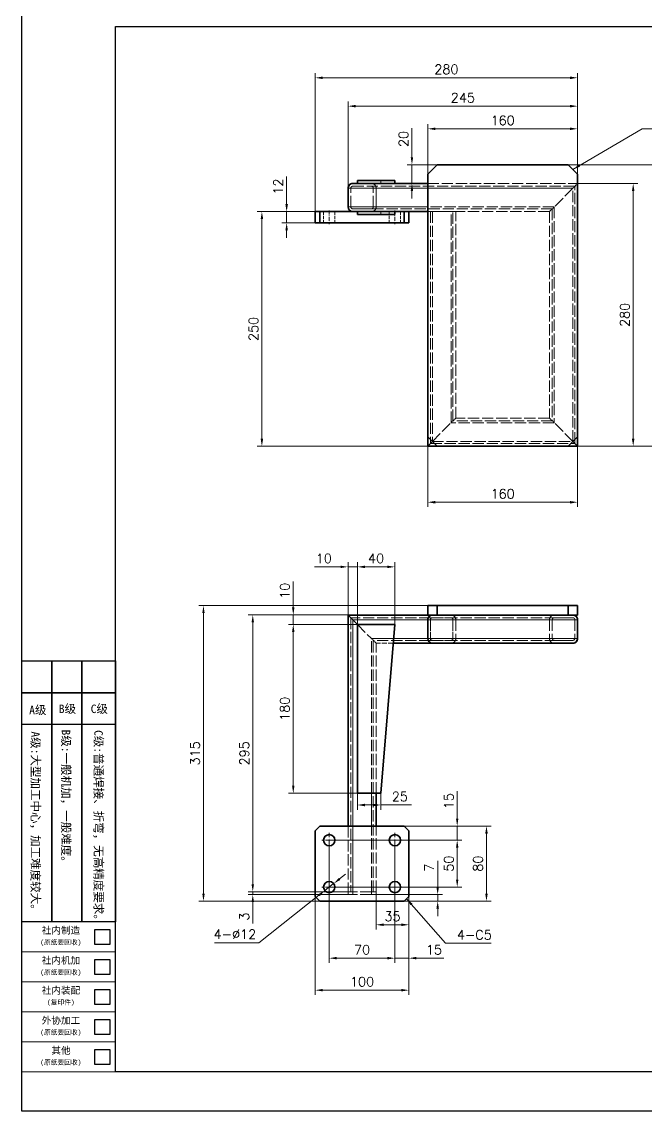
# Model space of a CAD drawing. Header units: millimetres. Extents: x -162325 to -83245, y 277409 to 326486.
# Drawn here: x -160056 to -159390, y 301284 to 302445 of the extents above; entities that cross this region are included whole.
import ezdxf
from ezdxf.enums import TextEntityAlignment as Align

# ---------------------------------------------------------------- set-up
doc = ezdxf.new("R2010")
doc.units = ezdxf.units.MM
doc.linetypes.add('DASHDOT', pattern=[18.5, 12, -3, 0.5, -3])
doc.linetypes.add('DASHED', pattern=[15, 12, -3])
for name, color, linetype, lineweight in [('A3', 3, 'Continuous', 20), ('图框', 7, 'Continuous', 20), ('尺寸线', 3, 'Continuous', 13), ('文字', 1, 'Continuous', 13), ('细实线', 4, 'Continuous', 25)]:
    doc.layers.add(name, color=color, linetype=linetype, lineweight=lineweight)
doc.styles.add('CH-1', font='')
doc.styles.add('MX_NOTE_STANDARD', font='txt.shx', dxfattribs={"bigfont": 'extfont.shx'})
doc.styles.get("Standard").update_dxf_attribs({"font": 'txt', "bigfont": 'gbcbig.shx'})
doc.styles.get('CH-1').set_extended_font_data('SimSun')
doc.dimstyles.new('副本04', dxfattribs={"dimscale": 4, "dimtxt": 2.5, "dimasz": 2, "dimexe": 1.25, "dimexo": 0, "dimgap": 1, "dimtad": 1, "dimdsep": 46, "dimtxsty": 'Standard', "dimcen": 0.25, "dimclrd": 3, "dimclre": 3, "dimclrt": 1, "dimadec": 1, "dimazin": 2, "dimtfac": 1, "dimtmove": 0, "dimatfit": 3, "dimfxl": 0, "dimtolj": 1, "dimlwd": -1, "dimlwe": -1, "dimarcsym": 0})
doc.dimstyles.new('副本04$3', dxfattribs={"dimscale": 4, "dimtxt": 2.5, "dimasz": 2, "dimexe": 1.25, "dimexo": 0, "dimgap": 1, "dimtad": 1, "dimtih": 1, "dimtoh": 1, "dimdsep": 46, "dimtxsty": 'Standard', "dimcen": 0.25, "dimclrd": 3, "dimclre": 3, "dimclrt": 1, "dimadec": 1, "dimazin": 2, "dimtfac": 1, "dimtmove": 0, "dimatfit": 3, "dimfxl": 0, "dimtolj": 1, "dimlwd": -1, "dimlwe": -1, "dimarcsym": 0})

# ---------------------------------------------------------------- blocks, each defined once
blk = doc.blocks.new('A$C2CD672AE')
for p, q in [((-218.5, -289), (-218.5, 8)), ((-193.5, 0), (193.5, 0)), ((-193.5, -278.55), (-193.5, 0)), ((193.5, -278.55), (-193.5, -278.55)), ((201.5, -289), (-218.5, -289))]:
    blk.add_line(p, q)
blk = doc.blocks.new('fenlei')
at = {"layer": '图框'}
for points in [[(-25, 32), (0, 32), (0, 40), (-25, 40)], [(-25, 24), (0, 24), (0, 32), (-25, 32)], [(-25, 16), (0, 16), (0, 24), (-25, 24)], [(-25, 8), (0, 8), (0, 16), (-25, 16)], [(-25, 0), (0, 0), (0, 8), (-25, 8)]]:
    blk.add_lwpolyline(points, close=True, dxfattribs=at)
at = {"layer": '细实线'}
for points in [[(-5.5, 38), (-1.5, 38), (-1.5, 34), (-5.5, 34)], [(-5.5, 30), (-1.5, 30), (-1.5, 26), (-5.5, 26)], [(-5.5, 22), (-1.5, 22), (-1.5, 18), (-5.5, 18)], [(-5.5, 14), (-1.5, 14), (-1.5, 10), (-5.5, 10)], [(-5.5, 6), (-1.5, 6), (-1.5, 2), (-5.5, 2)]]:
    blk.add_lwpolyline(points, close=True, dxfattribs=at)
at = {"style": 'CH-1'}
for s, height, p in [('社内制造', 1.836, (-14.54, 37.8)), ('(原纸要回收)', 1.285, (-14.58, 34.52)), ('社内机加', 1.836, (-14.54, 29.8)), ('(原纸要回收)', 1.285, (-14.58, 26.52)), ('社内装配', 1.836, (-14.54, 21.8)), ('(复印件)', 1.285, (-14.58, 18.52)), ('外协加工', 1.836, (-14.54, 13.8)), ('(原纸要回收)', 1.285, (-14.58, 10.52)), ('其他', 1.836, (-14.54, 5.8)), ('(原纸要回收)', 1.285, (-14.58, 2.52))]:
    blk.add_text(s, height=height, dxfattribs=at).set_placement(p, align=Align.MIDDLE)
blk = doc.blocks.new('机加分类')
at = {"layer": '细实线'}
for p, q in [((-94, -8.5), (-94, 0)), ((-94, 0), (-86, 0)), ((-86, -8.5), (-86, 0)), ((-86, 0), (-78, 0)), ((-86, 0), (-86, -8.5)), ((-78, -8.5), (-78, 0)), ((-78, 0), (-69, 0)), ((-78, 0), (-78, -8.5)), ((-69, 0), (-69, -8.5)), ((-86, -8.5), (-94, -8.5)), ((-94, -17), (-94, -8.5)), ((-94, -8.5), (-86, -8.5)), ((-78, -8.5), (-86, -8.5)), ((-86, -17), (-86, -8.5)), ((-86, -8.5), (-78, -8.5)), ((-86, -8.5), (-86, -17)), ((-69, -8.5), (-78, -8.5)), ((-78, -17), (-78, -8.5)), ((-78, -8.5), (-69, -8.5)), ((-78, -8.5), (-78, -17)), ((-69, -8.5), (-69, -17)), ((-86, -17), (-94, -17)), ((-94, -69.55), (-94, -17)), ((-78, -17), (-86, -17)), ((-86, -69.55), (-86, -17)), ((-86, -17), (-86, -69.55)), ((-69, -17), (-78, -17)), ((-78, -69.55), (-78, -17)), ((-78, -17), (-78, -69.55)), ((-69, -17), (-69, -69.55)), ((-86, -69.55), (-94, -69.55)), ((-78, -69.55), (-86, -69.55)), ((-69, -69.55), (-78, -69.55))]:
    blk.add_line(p, q, dxfattribs=at)
at = {"layer": '文字', "color": 1, "linetype": 'Continuous', "style": 'CH-1'}
for s, p in [('B级', (-81.81, -12.71, -250.08)), ('C级', (-73.31, -12.71, -250.08))]:
    blk.add_text(s, height=2.25, dxfattribs=at).set_placement(p, align=Align.MIDDLE)
blk.add_text('A级', height=2.25, dxfattribs=at).set_placement((-89.72, -14.22, -250.08), align=Align.CENTER)
for s, p in [('A级:大型加工中心，加工难度较大。', (-90.3, -43.36)), ('B级:一般机加，一般难度。', (-82.16, -36.72)), ('C级:普通焊接、折弯，无高精度要求。', (-73.47, -44.53))]:
    blk.add_text(s, height=2.25, rotation=270, dxfattribs=at).set_placement(p, align=Align.MIDDLE)
blk = doc.blocks.new('1：1横')
for name, p in [('A$C2CD672AE', (-8412.44, 515.87)), ('机加分类', (-8536.94, 346.87)), ('fenlei', (-8605.94, 237.32))]:
    blk.add_blockref(name, p)
blk = doc.blocks.new('*D282')
at = {"layer": 'Defpoints', "color": 0, "transparency": 16777216}
for p in [(-159463.2, 302385.3), (-159463.2, 302282.6), (-159743.2, 302242.6)]:
    blk.add_point(p, dxfattribs=at)
at = {"layer": '尺寸线', "color": 3, "transparency": 16777216}
for p, q in [((-159743.2, 302242.6), (-159743.2, 302390.3)), ((-159735.2, 302385.3), (-159471.2, 302385.3)), ((-159463.2, 302282.6), (-159463.2, 302390.3))]:
    blk.add_line(p, q, dxfattribs=at)
for points in [[(-159735.2, 302386.6), (-159735.2, 302383.9), (-159743.2, 302385.3)], [(-159471.2, 302386.6), (-159471.2, 302383.9), (-159463.2, 302385.3)]]:
    blk.add_solid(points, dxfattribs=at)
at = {"layer": '尺寸线', "color": 1, "transparency": 16777216, "insert": (-159603.2, 302394.3), "char_height": 10, "attachment_point": 5}
blk.add_mtext('\\A1;280', dxfattribs=at)
blk = doc.blocks.new('*D283')
at = {"layer": 'Defpoints', "color": 0, "transparency": 16777216}
for p in [(-159473.2, 302292.6), (-159463.2, 301992.6), (-159359, 301992.6)]:
    blk.add_point(p, dxfattribs=at)
at = {"layer": '尺寸线', "color": 3, "transparency": 16777216}
for p, q in [((-159473.2, 302292.6), (-159354, 302292.6)), ((-159359, 302284.6), (-159359, 302000.6)), ((-159463.2, 301992.6), (-159354, 301992.6))]:
    blk.add_line(p, q, dxfattribs=at)
for points in [[(-159360.3, 302284.6), (-159357.7, 302284.6), (-159359, 302292.6)], [(-159360.3, 302000.6), (-159357.7, 302000.6), (-159359, 301992.6)]]:
    blk.add_solid(points, dxfattribs=at)
at = {"layer": '尺寸线', "color": 1, "transparency": 16777216, "insert": (-159368, 302142.6), "char_height": 10, "attachment_point": 5, "rotation": 90}
blk.add_mtext('\\A1;300', dxfattribs=at)
blk = doc.blocks.new('*D284')
at = {"layer": 'Defpoints', "color": 0, "transparency": 16777216}
for p in [(-159623.2, 301822.7), (-159862.4, 301507.7), (-159738.2, 301507.7)]:
    blk.add_point(p, dxfattribs=at)
at = {"layer": '尺寸线', "color": 3, "transparency": 16777216}
for p, q in [((-159623.2, 301822.7), (-159867.4, 301822.7)), ((-159862.4, 301814.7), (-159862.4, 301515.7)), ((-159738.2, 301507.7), (-159867.4, 301507.7))]:
    blk.add_line(p, q, dxfattribs=at)
for points in [[(-159863.7, 301814.7), (-159861.1, 301814.7), (-159862.4, 301822.7)], [(-159863.7, 301515.7), (-159861.1, 301515.7), (-159862.4, 301507.7)]]:
    blk.add_solid(points, dxfattribs=at)
at = {"layer": '尺寸线', "color": 1, "transparency": 16777216, "insert": (-159871.4, 301665.2), "char_height": 10, "attachment_point": 5, "rotation": 90}
blk.add_mtext('\\A1;315', dxfattribs=at)
blk = doc.blocks.new('*D285')
at = {"layer": 'Defpoints', "color": 0, "transparency": 16777216}
for p in [(-159809.8, 301812.7), (-159708.2, 301812.7), (-159708.2, 301517.7)]:
    blk.add_point(p, dxfattribs=at)
at = {"layer": '尺寸线', "color": 3, "transparency": 16777216}
for p, q in [((-159708.2, 301812.7), (-159814.8, 301812.7)), ((-159809.8, 301525.7), (-159809.8, 301804.7)), ((-159708.2, 301517.7), (-159814.8, 301517.7))]:
    blk.add_line(p, q, dxfattribs=at)
for points in [[(-159811.1, 301804.7), (-159808.5, 301804.7), (-159809.8, 301812.7)], [(-159811.1, 301525.7), (-159808.5, 301525.7), (-159809.8, 301517.7)]]:
    blk.add_solid(points, dxfattribs=at)
at = {"layer": '尺寸线', "color": 1, "transparency": 16777216, "insert": (-159818.8, 301665.2), "char_height": 10, "attachment_point": 5, "rotation": 90}
blk.add_mtext('\\A1;295', dxfattribs=at)
blk = doc.blocks.new('*D286')
at = {"layer": 'Defpoints', "color": 0, "transparency": 16777216}
for p in [(-159463.2, 302355), (-159708.2, 302267.6), (-159463.2, 302272.6)]:
    blk.add_point(p, dxfattribs=at)
at = {"layer": '尺寸线', "color": 3, "transparency": 16777216}
for p, q in [((-159708.2, 302267.6), (-159708.2, 302360)), ((-159463.2, 302272.6), (-159463.2, 302360)), ((-159700.2, 302355), (-159471.2, 302355))]:
    blk.add_line(p, q, dxfattribs=at)
for points in [[(-159700.2, 302356.4), (-159700.2, 302353.7), (-159708.2, 302355)], [(-159471.2, 302356.4), (-159471.2, 302353.7), (-159463.2, 302355)]]:
    blk.add_solid(points, dxfattribs=at)
at = {"layer": '尺寸线', "color": 1, "transparency": 16777216, "insert": (-159585.7, 302364), "char_height": 10, "attachment_point": 5}
blk.add_mtext('\\A1;245', dxfattribs=at)
blk = doc.blocks.new('*D287')
at = {"layer": 'Defpoints', "color": 0, "transparency": 16777216}
for p in [(-159463.2, 302272.6), (-159463.2, 301992.6), (-159403.9, 301992.6)]:
    blk.add_point(p, dxfattribs=at)
at = {"layer": '尺寸线', "color": 3, "transparency": 16777216}
for p, q in [((-159463.2, 302272.6), (-159398.9, 302272.6)), ((-159403.9, 302264.6), (-159403.9, 302000.6)), ((-159463.2, 301992.6), (-159398.9, 301992.6))]:
    blk.add_line(p, q, dxfattribs=at)
for points in [[(-159405.3, 302264.6), (-159402.6, 302264.6), (-159403.9, 302272.6)], [(-159405.3, 302000.6), (-159402.6, 302000.6), (-159403.9, 301992.6)]]:
    blk.add_solid(points, dxfattribs=at)
at = {"layer": '尺寸线', "color": 1, "transparency": 16777216, "insert": (-159412.9, 302132.6), "char_height": 10, "attachment_point": 5, "rotation": 90}
blk.add_mtext('\\A1;280', dxfattribs=at)
blk = doc.blocks.new('*D288')
at = {"layer": 'Defpoints', "color": 0, "transparency": 16777216}
for p in [(-159623.2, 301992.6), (-159463.2, 301992.6), (-159463.2, 301932.9)]:
    blk.add_point(p, dxfattribs=at)
at = {"layer": '尺寸线', "color": 3, "transparency": 16777216}
for p, q in [((-159623.2, 301992.6), (-159623.2, 301927.9)), ((-159463.2, 301992.6), (-159463.2, 301927.9)), ((-159615.2, 301932.9), (-159471.2, 301932.9))]:
    blk.add_line(p, q, dxfattribs=at)
for points in [[(-159615.2, 301934.2), (-159615.2, 301931.5), (-159623.2, 301932.9)], [(-159471.2, 301934.2), (-159471.2, 301931.5), (-159463.2, 301932.9)]]:
    blk.add_solid(points, dxfattribs=at)
at = {"layer": '尺寸线', "color": 1, "transparency": 16777216, "insert": (-159543.2, 301941.9), "char_height": 10, "attachment_point": 5}
blk.add_mtext('\\A1;160', dxfattribs=at)
blk = doc.blocks.new('*D289')
at = {"layer": 'Defpoints', "color": 0, "transparency": 16777216}
for p in [(-159800.1, 302242.6), (-159743.2, 302242.6), (-159623.2, 301992.6)]:
    blk.add_point(p, dxfattribs=at)
at = {"layer": '尺寸线', "color": 3, "transparency": 16777216}
for p, q in [((-159743.2, 302242.6), (-159805.1, 302242.6)), ((-159800.1, 302000.6), (-159800.1, 302234.6)), ((-159623.2, 301992.6), (-159805.1, 301992.6))]:
    blk.add_line(p, q, dxfattribs=at)
for points in [[(-159801.4, 302234.6), (-159798.7, 302234.6), (-159800.1, 302242.6)], [(-159801.4, 302000.6), (-159798.7, 302000.6), (-159800.1, 301992.6)]]:
    blk.add_solid(points, dxfattribs=at)
at = {"layer": '尺寸线', "color": 1, "transparency": 16777216, "insert": (-159809.1, 302117.6), "char_height": 10, "attachment_point": 5, "rotation": 90}
blk.add_mtext('\\A1;250', dxfattribs=at)
blk = doc.blocks.new('*D290')
at = {"layer": 'Defpoints', "color": 0, "transparency": 16777216}
for p in [(-159648.2, 301587.7), (-159648.2, 301507.7), (-159560.5, 301507.7)]:
    blk.add_point(p, dxfattribs=at)
at = {"layer": '尺寸线', "color": 3, "transparency": 16777216}
for p, q in [((-159648.2, 301587.7), (-159555.5, 301587.7)), ((-159560.5, 301579.7), (-159560.5, 301515.7)), ((-159648.2, 301507.7), (-159555.5, 301507.7))]:
    blk.add_line(p, q, dxfattribs=at)
for points in [[(-159561.8, 301579.7), (-159559.1, 301579.7), (-159560.5, 301587.7)], [(-159561.8, 301515.7), (-159559.1, 301515.7), (-159560.5, 301507.7)]]:
    blk.add_solid(points, dxfattribs=at)
at = {"layer": '尺寸线', "color": 1, "transparency": 16777216, "insert": (-159569.5, 301547.7), "char_height": 10, "attachment_point": 5, "rotation": 90}
blk.add_mtext('\\A1;80', dxfattribs=at)
blk = doc.blocks.new('*D291')
at = {"layer": 'Defpoints', "color": 0, "transparency": 16777216}
for p in [(-159743.2, 301512.7), (-159643.2, 301512.7), (-159643.2, 301412.8)]:
    blk.add_point(p, dxfattribs=at)
at = {"layer": '尺寸线', "color": 3, "transparency": 16777216}
for p, q in [((-159743.2, 301512.7), (-159743.2, 301407.8)), ((-159643.2, 301512.7), (-159643.2, 301407.8)), ((-159735.2, 301412.8), (-159651.2, 301412.8))]:
    blk.add_line(p, q, dxfattribs=at)
for points in [[(-159735.2, 301414.1), (-159735.2, 301411.5), (-159743.2, 301412.8)], [(-159651.2, 301414.1), (-159651.2, 301411.5), (-159643.2, 301412.8)]]:
    blk.add_solid(points, dxfattribs=at)
at = {"layer": '尺寸线', "color": 1, "transparency": 16777216, "insert": (-159693.2, 301421.8), "char_height": 10, "attachment_point": 5}
blk.add_mtext('\\A1;100', dxfattribs=at)
blk = doc.blocks.new('*D292')
at = {"layer": 'Defpoints', "color": 0, "transparency": 16777216}
for p in [(-159728.2, 301572.7), (-159658.2, 301572.7), (-159658.2, 301446.9)]:
    blk.add_point(p, dxfattribs=at)
at = {"layer": '尺寸线', "color": 3, "transparency": 16777216}
for p, q in [((-159728.2, 301572.7), (-159728.2, 301441.9)), ((-159658.2, 301572.7), (-159658.2, 301441.9)), ((-159720.2, 301446.9), (-159666.2, 301446.9))]:
    blk.add_line(p, q, dxfattribs=at)
for points in [[(-159720.2, 301448.3), (-159720.2, 301445.6), (-159728.2, 301446.9)], [(-159666.2, 301448.3), (-159666.2, 301445.6), (-159658.2, 301446.9)]]:
    blk.add_solid(points, dxfattribs=at)
at = {"layer": '尺寸线', "color": 1, "transparency": 16777216, "insert": (-159693.2, 301455.9), "char_height": 10, "attachment_point": 5}
blk.add_mtext('\\A1;70', dxfattribs=at)
blk = doc.blocks.new('*D293')
at = {"layer": 'Defpoints', "color": 0, "transparency": 16777216}
for p in [(-159728.2, 301572.7), (-159591.7, 301572.7), (-159728.2, 301522.7)]:
    blk.add_point(p, dxfattribs=at)
at = {"layer": '尺寸线', "color": 3, "transparency": 16777216}
for p, q in [((-159728.2, 301572.7), (-159586.7, 301572.7)), ((-159591.7, 301530.7), (-159591.7, 301564.7)), ((-159728.2, 301522.7), (-159586.7, 301522.7))]:
    blk.add_line(p, q, dxfattribs=at)
for points in [[(-159593, 301564.7), (-159590.4, 301564.7), (-159591.7, 301572.7)], [(-159593, 301530.7), (-159590.4, 301530.7), (-159591.7, 301522.7)]]:
    blk.add_solid(points, dxfattribs=at)
at = {"layer": '尺寸线', "color": 1, "transparency": 16777216, "insert": (-159600.7, 301547.7), "char_height": 10, "attachment_point": 5, "rotation": 90}
blk.add_mtext('\\A1;50', dxfattribs=at)
blk = doc.blocks.new('*D294')
at = {"layer": 'Defpoints', "color": 0, "transparency": 16777216}
for p in [(-159648.2, 301587.7), (-159591.7, 301587.7), (-159658.2, 301572.7)]:
    blk.add_point(p, dxfattribs=at)
at = {"layer": '尺寸线', "color": 3, "transparency": 16777216}
for p, q in [((-159591.7, 301595.7), (-159591.7, 301625)), ((-159648.2, 301587.7), (-159586.7, 301587.7)), ((-159591.7, 301572.7), (-159591.7, 301587.7)), ((-159658.2, 301572.7), (-159586.7, 301572.7)), ((-159591.7, 301564.7), (-159591.7, 301556.7))]:
    blk.add_line(p, q, dxfattribs=at)
for points in [[(-159593, 301595.7), (-159590.4, 301595.7), (-159591.7, 301587.7)], [(-159593, 301564.7), (-159590.4, 301564.7), (-159591.7, 301572.7)]]:
    blk.add_solid(points, dxfattribs=at)
at = {"layer": '尺寸线', "color": 1, "transparency": 16777216, "insert": (-159600.7, 301614.3), "char_height": 10, "attachment_point": 5, "rotation": 90}
blk.add_mtext('\\A1;15', dxfattribs=at)
blk = doc.blocks.new('*D295')
at = {"layer": 'Defpoints', "color": 0, "transparency": 16777216}
for p in [(-159658.2, 301523.1), (-159643.2, 301522.7), (-159643.2, 301446.9)]:
    blk.add_point(p, dxfattribs=at)
at = {"layer": '尺寸线', "color": 3, "transparency": 16777216}
for p, q in [((-159658.2, 301523.1), (-159658.2, 301441.9)), ((-159643.2, 301522.7), (-159643.2, 301441.9)), ((-159666.2, 301446.9), (-159674.2, 301446.9)), ((-159658.2, 301446.9), (-159643.2, 301446.9)), ((-159635.2, 301446.9), (-159605.9, 301446.9))]:
    blk.add_line(p, q, dxfattribs=at)
for points in [[(-159666.2, 301448.3), (-159666.2, 301445.6), (-159658.2, 301446.9)], [(-159635.2, 301448.3), (-159635.2, 301445.6), (-159643.2, 301446.9)]]:
    blk.add_solid(points, dxfattribs=at)
at = {"layer": '尺寸线', "color": 1, "transparency": 16777216, "insert": (-159616.5, 301455.9), "char_height": 10, "attachment_point": 5}
blk.add_mtext('\\A1;15', dxfattribs=at)
blk = doc.blocks.new('*D296')
at = {"layer": 'Defpoints', "color": 0, "transparency": 16777216}
for p in [(-159723.5, 301526.4), (-159732.9, 301519)]:
    blk.add_point(p, dxfattribs=at)
at = {"layer": '尺寸线', "color": 3, "transparency": 16777216}
for p, q in [((-159717.2, 301531.4), (-159710.9, 301536.3)), ((-159723.5, 301526.4), (-159732.9, 301519)), ((-159803.2, 301463.4), (-159739.2, 301514)), ((-159850.6, 301463.4), (-159803.2, 301463.4))]:
    blk.add_line(p, q, dxfattribs=at)
for points in [[(-159718, 301532.4), (-159716.4, 301530.3), (-159723.5, 301526.4)], [(-159740, 301515), (-159738.4, 301512.9), (-159732.9, 301519)]]:
    blk.add_solid(points, dxfattribs=at)
at = {"layer": '尺寸线', "color": 1, "transparency": 16777216, "insert": (-159828.9, 301472.4), "char_height": 10, "attachment_point": 5, "style": 'MX_NOTE_STANDARD'}
blk.add_mtext('\\A1;\\A1;4-∅12', dxfattribs=at)
blk = doc.blocks.new('*D297')
at = {"layer": 'Defpoints', "color": 0, "transparency": 16777216}
for p in [(-159809.8, 301514.7), (-159708.2, 301517.7), (-159708.2, 301514.7)]:
    blk.add_point(p, dxfattribs=at)
at = {"layer": '尺寸线', "color": 3, "transparency": 16777216}
for p, q in [((-159809.8, 301525.7), (-159809.8, 301533.7)), ((-159708.2, 301517.7), (-159814.8, 301517.7)), ((-159708.2, 301514.7), (-159814.8, 301514.7)), ((-159809.8, 301517.7), (-159809.8, 301514.7)), ((-159809.8, 301506.7), (-159809.8, 301484))]:
    blk.add_line(p, q, dxfattribs=at)
for points in [[(-159811.1, 301525.7), (-159808.5, 301525.7), (-159809.8, 301517.7)], [(-159811.1, 301506.7), (-159808.5, 301506.7), (-159809.8, 301514.7)]]:
    blk.add_solid(points, dxfattribs=at)
at = {"layer": '尺寸线', "color": 1, "transparency": 16777216, "insert": (-159818.8, 301491.3), "char_height": 10, "attachment_point": 5, "rotation": 90}
blk.add_mtext('\\A1;3', dxfattribs=at)
blk = doc.blocks.new('*D298')
at = {"layer": 'Defpoints', "color": 0, "transparency": 16777216}
for p in [(-159678.2, 301514.7), (-159643.2, 301512.7), (-159643.2, 301482.5)]:
    blk.add_point(p, dxfattribs=at)
at = {"layer": '尺寸线', "color": 3, "transparency": 16777216}
for p, q in [((-159678.2, 301514.7), (-159678.2, 301477.5)), ((-159643.2, 301512.7), (-159643.2, 301477.5)), ((-159670.2, 301482.5), (-159651.2, 301482.5))]:
    blk.add_line(p, q, dxfattribs=at)
for points in [[(-159670.2, 301483.9), (-159670.2, 301481.2), (-159678.2, 301482.5)], [(-159651.2, 301483.9), (-159651.2, 301481.2), (-159643.2, 301482.5)]]:
    blk.add_solid(points, dxfattribs=at)
at = {"layer": '尺寸线', "color": 1, "transparency": 16777216, "insert": (-159660.7, 301491.5), "char_height": 10, "attachment_point": 5}
blk.add_mtext('\\A1;35', dxfattribs=at)
blk = doc.blocks.new('*D299')
at = {"layer": 'Defpoints', "color": 0, "transparency": 16777216}
for p in [(-159678.2, 301514.7), (-159681.6, 301507.7), (-159612.5, 301507.7)]:
    blk.add_point(p, dxfattribs=at)
at = {"layer": '尺寸线', "color": 3, "transparency": 16777216}
for p, q in [((-159612.5, 301522.7), (-159612.5, 301550.8)), ((-159678.2, 301514.7), (-159607.5, 301514.7)), ((-159612.5, 301507.7), (-159612.5, 301514.7)), ((-159681.6, 301507.7), (-159607.5, 301507.7)), ((-159612.5, 301499.7), (-159612.5, 301491.7))]:
    blk.add_line(p, q, dxfattribs=at)
for points in [[(-159613.9, 301522.7), (-159611.2, 301522.7), (-159612.5, 301514.7)], [(-159613.9, 301499.7), (-159611.2, 301499.7), (-159612.5, 301507.7)]]:
    blk.add_solid(points, dxfattribs=at)
at = {"layer": '尺寸线', "color": 1, "transparency": 16777216, "insert": (-159621.5, 301543.5), "char_height": 10, "attachment_point": 5, "rotation": 90}
blk.add_mtext('\\A1;7', dxfattribs=at)
blk = doc.blocks.new('*D300')
at = {"layer": 'Defpoints', "color": 0, "transparency": 16777216}
for p in [(-159698.2, 301802.7), (-159766.6, 301622.7), (-159698.2, 301622.7)]:
    blk.add_point(p, dxfattribs=at)
at = {"layer": '尺寸线', "color": 3, "transparency": 16777216}
for p, q in [((-159698.2, 301802.7), (-159771.6, 301802.7)), ((-159766.6, 301794.7), (-159766.6, 301630.7)), ((-159698.2, 301622.7), (-159771.6, 301622.7))]:
    blk.add_line(p, q, dxfattribs=at)
for points in [[(-159767.9, 301794.7), (-159765.3, 301794.7), (-159766.6, 301802.7)], [(-159767.9, 301630.7), (-159765.3, 301630.7), (-159766.6, 301622.7)]]:
    blk.add_solid(points, dxfattribs=at)
at = {"layer": '尺寸线', "color": 1, "transparency": 16777216, "insert": (-159775.6, 301712.7), "char_height": 10, "attachment_point": 5, "rotation": 90}
blk.add_mtext('\\A1;180', dxfattribs=at)
blk = doc.blocks.new('*D301')
at = {"layer": 'Defpoints', "color": 0, "transparency": 16777216}
for p in [(-159658.2, 301864), (-159698.2, 301802.7), (-159658.2, 301802.7)]:
    blk.add_point(p, dxfattribs=at)
at = {"layer": '尺寸线', "color": 3, "transparency": 16777216}
for p, q in [((-159698.2, 301802.7), (-159698.2, 301869)), ((-159658.2, 301802.7), (-159658.2, 301869)), ((-159690.2, 301864), (-159666.2, 301864))]:
    blk.add_line(p, q, dxfattribs=at)
for points in [[(-159690.2, 301865.3), (-159690.2, 301862.7), (-159698.2, 301864)], [(-159666.2, 301865.3), (-159666.2, 301862.7), (-159658.2, 301864)]]:
    blk.add_solid(points, dxfattribs=at)
at = {"layer": '尺寸线', "color": 1, "transparency": 16777216, "insert": (-159678.2, 301873), "char_height": 10, "attachment_point": 5}
blk.add_mtext('\\A1;40', dxfattribs=at)
blk = doc.blocks.new('*D302')
at = {"layer": 'Defpoints', "color": 0, "transparency": 16777216}
for p in [(-159698.2, 301622.7), (-159673.2, 301622.7), (-159673.2, 301610.2)]:
    blk.add_point(p, dxfattribs=at)
at = {"layer": '尺寸线', "color": 3, "transparency": 16777216}
for p, q in [((-159698.2, 301622.7), (-159698.2, 301605.2)), ((-159673.2, 301622.7), (-159673.2, 301605.2)), ((-159690.2, 301610.2), (-159681.2, 301610.2)), ((-159673.2, 301610.2), (-159640.5, 301610.2))]:
    blk.add_line(p, q, dxfattribs=at)
for points in [[(-159690.2, 301611.5), (-159690.2, 301608.8), (-159698.2, 301610.2)], [(-159681.2, 301611.5), (-159681.2, 301608.8), (-159673.2, 301610.2)]]:
    blk.add_solid(points, dxfattribs=at)
at = {"layer": '尺寸线', "color": 1, "transparency": 16777216, "insert": (-159652.9, 301619.2), "char_height": 10, "attachment_point": 5}
blk.add_mtext('\\A1;25', dxfattribs=at)
blk = doc.blocks.new('*D305')
at = {"layer": 'Defpoints', "color": 0, "transparency": 16777216}
for p in [(-159708.2, 301864), (-159708.2, 301812.7), (-159698.2, 301802.7)]:
    blk.add_point(p, dxfattribs=at)
at = {"layer": '尺寸线', "color": 3, "transparency": 16777216}
for p, q in [((-159708.2, 301812.7), (-159708.2, 301869)), ((-159698.2, 301802.7), (-159698.2, 301869)), ((-159716.2, 301864), (-159743.9, 301864)), ((-159698.2, 301864), (-159708.2, 301864)), ((-159690.2, 301864), (-159682.2, 301864))]:
    blk.add_line(p, q, dxfattribs=at)
for points in [[(-159716.2, 301865.3), (-159716.2, 301862.7), (-159708.2, 301864)], [(-159690.2, 301865.3), (-159690.2, 301862.7), (-159698.2, 301864)]]:
    blk.add_solid(points, dxfattribs=at)
at = {"layer": '尺寸线', "color": 1, "transparency": 16777216, "insert": (-159734, 301873), "char_height": 10, "attachment_point": 5}
blk.add_mtext('\\A1;10', dxfattribs=at)
blk = doc.blocks.new('*D306')
at = {"layer": 'Defpoints', "color": 0, "transparency": 16777216}
for p in [(-159766.6, 301812.7), (-159708.2, 301812.7), (-159698.2, 301802.7)]:
    blk.add_point(p, dxfattribs=at)
at = {"layer": '尺寸线', "color": 3, "transparency": 16777216}
for p, q in [((-159766.6, 301820.7), (-159766.6, 301848.3)), ((-159708.2, 301812.7), (-159771.6, 301812.7)), ((-159766.6, 301802.7), (-159766.6, 301812.7)), ((-159698.2, 301802.7), (-159771.6, 301802.7)), ((-159766.6, 301794.7), (-159766.6, 301786.7))]:
    blk.add_line(p, q, dxfattribs=at)
for points in [[(-159767.9, 301820.7), (-159765.3, 301820.7), (-159766.6, 301812.7)], [(-159767.9, 301794.7), (-159765.3, 301794.7), (-159766.6, 301802.7)]]:
    blk.add_solid(points, dxfattribs=at)
at = {"layer": '尺寸线', "color": 1, "transparency": 16777216, "insert": (-159775.6, 301838.5), "char_height": 10, "attachment_point": 5, "rotation": 90}
blk.add_mtext('\\A1;10', dxfattribs=at)
blk = doc.blocks.new('*D307')
at = {"layer": 'Defpoints', "color": 0, "transparency": 16777216}
for p in [(-159463.2, 302330.9), (-159623.2, 302282.6), (-159463.2, 302282.6)]:
    blk.add_point(p, dxfattribs=at)
at = {"layer": '尺寸线', "color": 3, "transparency": 16777216}
for p, q in [((-159623.2, 302282.6), (-159623.2, 302335.9)), ((-159463.2, 302282.6), (-159463.2, 302335.9)), ((-159615.2, 302330.9), (-159471.2, 302330.9))]:
    blk.add_line(p, q, dxfattribs=at)
for points in [[(-159615.2, 302332.2), (-159615.2, 302329.6), (-159623.2, 302330.9)], [(-159471.2, 302332.2), (-159471.2, 302329.6), (-159463.2, 302330.9)]]:
    blk.add_solid(points, dxfattribs=at)
at = {"layer": '尺寸线', "color": 1, "transparency": 16777216, "insert": (-159543.2, 302339.9), "char_height": 10, "attachment_point": 5}
blk.add_mtext('\\A1;160', dxfattribs=at)
blk = doc.blocks.new('*D309')
at = {"layer": 'Defpoints', "color": 0, "transparency": 16777216}
for p in [(-159640, 302292.6), (-159613.2, 302292.6), (-159623.2, 302272.6)]:
    blk.add_point(p, dxfattribs=at)
at = {"layer": '尺寸线', "color": 3, "transparency": 16777216}
for p, q in [((-159640, 302300.6), (-159640, 302331.6)), ((-159613.2, 302292.6), (-159645, 302292.6)), ((-159640, 302272.6), (-159640, 302292.6)), ((-159623.2, 302272.6), (-159645, 302272.6)), ((-159640, 302264.6), (-159640, 302256.6))]:
    blk.add_line(p, q, dxfattribs=at)
for points in [[(-159641.3, 302300.6), (-159638.7, 302300.6), (-159640, 302292.6)], [(-159641.3, 302264.6), (-159638.7, 302264.6), (-159640, 302272.6)]]:
    blk.add_solid(points, dxfattribs=at)
at = {"layer": '尺寸线', "color": 1, "transparency": 16777216, "insert": (-159649, 302320.1), "char_height": 10, "attachment_point": 5, "rotation": 90}
blk.add_mtext('\\A1;20', dxfattribs=at)
blk = doc.blocks.new('*D319')
at = {"layer": 'Defpoints', "color": 0, "transparency": 16777216}
for p in [(-159773.7, 302242.6), (-159743.2, 302242.6), (-159743.2, 302230.6)]:
    blk.add_point(p, dxfattribs=at)
at = {"layer": '尺寸线', "color": 3, "transparency": 16777216}
for p, q in [((-159773.7, 302250.6), (-159773.7, 302280)), ((-159743.2, 302242.6), (-159778.7, 302242.6)), ((-159773.7, 302230.6), (-159773.7, 302242.6)), ((-159743.2, 302230.6), (-159778.7, 302230.6)), ((-159773.7, 302222.6), (-159773.7, 302214.6))]:
    blk.add_line(p, q, dxfattribs=at)
for points in [[(-159775, 302250.6), (-159772.3, 302250.6), (-159773.7, 302242.6)], [(-159775, 302222.6), (-159772.3, 302222.6), (-159773.7, 302230.6)]]:
    blk.add_solid(points, dxfattribs=at)
at = {"layer": '尺寸线', "color": 1, "transparency": 16777216, "insert": (-159782.7, 302269.3), "char_height": 10, "attachment_point": 5, "rotation": 90, "style": 'MX_NOTE_STANDARD'}
blk.add_mtext('\\A1;12', dxfattribs=at)

msp = doc.modelspace()

# ---------------------------------------------------------------- linework, layer by layer
at = {"color": 7, "lineweight": 35}
for p, q in [((-159623.202, 302282.638), (-159613.202, 302292.638)), ((-159613.202, 302292.638), (-159473.202, 302292.638)), ((-159473.202, 302292.638), (-159463.202, 302282.638)), ((-159698.202, 302272.638), (-159698.202, 302275.638)), ((-159698.202, 302275.638), (-159658.202, 302275.638)), ((-159658.202, 302272.638), (-159658.202, 302275.638)), ((-159623.202, 302282.638), (-159623.202, 302002.638)), ((-159463.202, 302002.638), (-159463.202, 302282.638)), ((-159708.202, 302247.638), (-159708.202, 302267.638)), ((-159708.202, 302267.638), (-159708.202, 302247.638)), ((-159703.202, 302272.638), (-159698.202, 302272.638)), ((-159703.202, 302272.638), (-159623.202, 302272.638)), ((-159698.202, 302272.638), (-159658.202, 302272.638)), ((-159738.202, 302242.638), (-159743.202, 302242.638)), ((-159743.202, 302230.638), (-159743.202, 302242.638)), ((-159738.202, 302242.638), (-159703.242, 302242.638)), ((-159738.202, 302230.638), (-159738.202, 302242.638)), ((-159623.202, 302242.638), (-159703.202, 302242.638)), ((-159698.202, 302239.638), (-159698.202, 302242.638)), ((-159658.202, 302239.638), (-159658.202, 302242.638)), ((-159648.202, 302230.638), (-159648.202, 302242.638)), ((-159643.202, 302230.638), (-159643.202, 302242.638)), ((-159738.202, 302230.638), (-159743.202, 302230.638)), ((-159738.202, 302230.638), (-159648.202, 302230.638)), ((-159698.202, 302239.638), (-159658.202, 302239.638)), ((-159643.202, 302230.638), (-159648.202, 302230.638)), ((-159623.202, 302002.638), (-159623.202, 301992.638)), ((-159623.202, 302002.638), (-159613.202, 301992.638)), ((-159618.202, 301997.638), (-159623.202, 301992.638)), ((-159618.202, 301997.638), (-159623.202, 301992.638)), ((-159463.202, 302002.638), (-159473.202, 301992.638)), ((-159468.202, 301997.638), (-159463.202, 301992.638)), ((-159468.202, 301997.638), (-159463.202, 301992.638)), ((-159463.202, 301992.638), (-159463.202, 302002.638)), ((-159623.202, 301992.638), (-159613.202, 301992.638)), ((-159473.202, 301992.638), (-159613.202, 301992.638)), ((-159473.202, 301992.638), (-159463.202, 301992.638)), ((-159623.202, 301812.676), (-159623.202, 301822.676)), ((-159623.202, 301822.676), (-159613.202, 301822.676)), ((-159613.202, 301812.676), (-159613.202, 301822.676)), ((-159473.202, 301822.676), (-159613.202, 301822.676)), ((-159473.202, 301812.676), (-159473.202, 301822.676)), ((-159463.202, 301822.676), (-159473.202, 301822.676)), ((-159463.202, 301812.676), (-159463.202, 301822.676)), ((-159703.202, 301807.676), (-159708.202, 301812.676)), ((-159708.202, 301812.676), (-159708.202, 301587.676)), ((-159703.202, 301807.676), (-159708.202, 301812.676)), ((-159623.202, 301812.676), (-159708.202, 301812.676)), ((-159623.202, 301812.676), (-159613.202, 301812.676)), ((-159473.202, 301812.676), (-159613.202, 301812.676)), ((-159463.202, 301812.676), (-159473.202, 301812.676)), ((-159703.202, 301807.676), (-159698.202, 301802.676)), ((-159703.202, 301807.676), (-159698.202, 301802.676)), ((-159698.202, 301622.676), (-159698.202, 301802.676)), ((-159698.202, 301802.676), (-159658.202, 301802.676)), ((-159658.202, 301802.676), (-159673.202, 301622.676)), ((-159623.202, 301807.676), (-159623.202, 301787.676)), ((-159623.202, 301807.676), (-159623.202, 301787.676)), ((-159463.202, 301807.676), (-159463.202, 301787.676)), ((-159463.202, 301807.676), (-159463.202, 301787.676)), ((-159463.202, 301807.676), (-159463.202, 301787.676)), ((-159618.244, 301782.676), (-159659.869, 301782.676)), ((-159618.202, 301782.676), (-159468.202, 301782.676)), ((-159673.202, 301622.676), (-159698.202, 301622.676)), ((-159678.202, 301587.676), (-159678.202, 301622.676)), ((-159738.202, 301587.676), (-159743.202, 301582.676)), ((-159743.202, 301582.676), (-159743.202, 301512.676)), ((-159738.202, 301587.676), (-159648.202, 301587.676)), ((-159643.202, 301582.676), (-159648.202, 301587.676)), ((-159643.202, 301512.676), (-159643.202, 301582.676)), ((-159738.202, 301507.676), (-159743.202, 301512.676)), ((-159648.202, 301507.676), (-159643.202, 301512.676)), ((-159648.202, 301507.676), (-159738.202, 301507.676))]:
    msp.add_line(p, q, dxfattribs=at)
at = {"color": 1, "linetype": 'DASHED', "lineweight": 13, "ltscale": 0.075}
for p, q in [((-159673.202, 302272.638), (-159673.202, 302275.638)), ((-159673.202, 302239.638), (-159673.202, 302242.638)), ((-159708.202, 301517.676), (-159708.202, 301514.676)), ((-159703.202, 301517.676), (-159703.202, 301514.676)), ((-159703.202, 301517.676), (-159703.202, 301514.676)), ((-159683.202, 301517.676), (-159683.202, 301514.676)), ((-159683.202, 301517.676), (-159683.202, 301514.676)), ((-159678.202, 301517.676), (-159678.202, 301514.676))]:
    msp.add_line(p, q, dxfattribs=at)
at = {"color": 7, "lineweight": 13}
for p, q in [((-159708.202, 302267.638), (-159623.202, 302267.638)), ((-159623.202, 302247.638), (-159708.202, 302247.638)), ((-159703.202, 301807.676), (-159703.202, 301587.676)), ((-159623.202, 301807.676), (-159703.202, 301807.676)), ((-159623.202, 301807.676), (-159463.202, 301807.676)), ((-159623.202, 301787.676), (-159659.452, 301787.676)), ((-159623.202, 301787.676), (-159463.202, 301787.676)), ((-159683.202, 301587.676), (-159683.202, 301622.676))]:
    msp.add_line(p, q, dxfattribs=at)
at = {"color": 1, "linetype": 'DASHED', "lineweight": 13}
for p, q in [((-159708.202, 302247.638), (-159708.202, 302267.638)), ((-159705.202, 302247.638), (-159705.202, 302267.638)), ((-159705.202, 302247.638), (-159705.202, 302267.638)), ((-159705.202, 302267.638), (-159468.202, 302267.638)), ((-159703.202, 302269.638), (-159683.202, 302269.638)), ((-159703.202, 302269.638), (-159466.202, 302269.638)), ((-159681.202, 302247.638), (-159681.202, 302267.638)), ((-159681.202, 302247.638), (-159681.202, 302267.638)), ((-159681.202, 302267.638), (-159468.202, 302267.638)), ((-159678.202, 302247.638), (-159678.202, 302267.638)), ((-159678.202, 302267.638), (-159678.202, 302247.638)), ((-159678.202, 302267.638), (-159468.202, 302267.638)), ((-159678.202, 302247.638), (-159678.202, 302267.638)), ((-159623.202, 302272.638), (-159463.202, 302272.638)), ((-159623.202, 302267.638), (-159468.202, 302267.638)), ((-159468.202, 302267.638), (-159488.202, 302247.638)), ((-159468.202, 302267.638), (-159488.202, 302247.638)), ((-159468.202, 301997.638), (-159468.202, 302267.638)), ((-159468.202, 301997.638), (-159468.202, 302267.638)), ((-159468.202, 301997.638), (-159468.202, 302267.638)), ((-159468.202, 301997.638), (-159468.202, 302267.638)), ((-159466.202, 301995.638), (-159466.202, 302269.638)), ((-159488.202, 302247.638), (-159705.202, 302247.638)), ((-159703.202, 302245.638), (-159683.202, 302245.638)), ((-159490.202, 302245.638), (-159703.202, 302245.638)), ((-159703.202, 302242.638), (-159683.202, 302242.638)), ((-159698.202, 302242.638), (-159658.202, 302242.638)), ((-159488.202, 302247.638), (-159681.202, 302247.638)), ((-159488.202, 302247.638), (-159678.202, 302247.638)), ((-159488.202, 302247.638), (-159623.202, 302247.638)), ((-159493.202, 302242.638), (-159623.202, 302242.638)), ((-159620.202, 302242.638), (-159620.202, 301995.638)), ((-159618.202, 302242.638), (-159598.202, 302242.638)), ((-159618.202, 302242.638), (-159618.202, 301997.638)), ((-159618.202, 302242.638), (-159618.202, 301997.638)), ((-159598.202, 302017.638), (-159598.202, 302242.638)), ((-159598.202, 302017.638), (-159598.202, 302242.638)), ((-159596.202, 302019.638), (-159596.202, 302242.638)), ((-159593.202, 302022.638), (-159593.202, 302242.638)), ((-159493.202, 302242.638), (-159493.202, 302022.638)), ((-159490.202, 302245.638), (-159490.202, 302019.638)), ((-159488.202, 302247.638), (-159488.202, 302017.638)), ((-159488.202, 302247.638), (-159488.202, 302017.638)), ((-159488.202, 302247.638), (-159488.202, 302017.638)), ((-159488.202, 302247.638), (-159488.202, 302017.638)), ((-159493.202, 302022.638), (-159593.202, 302022.638)), ((-159618.202, 301997.638), (-159598.202, 302017.638)), ((-159618.202, 301997.638), (-159598.202, 302017.638)), ((-159488.202, 302017.638), (-159598.202, 302017.638)), ((-159488.202, 302017.638), (-159598.202, 302017.638)), ((-159488.202, 302017.638), (-159598.202, 302017.638)), ((-159488.202, 302017.638), (-159598.202, 302017.638)), ((-159490.202, 302019.638), (-159596.202, 302019.638)), ((-159468.202, 301997.638), (-159488.202, 302017.638)), ((-159468.202, 301997.638), (-159488.202, 302017.638)), ((-159618.202, 301997.638), (-159468.202, 301997.638)), ((-159618.202, 301997.638), (-159468.202, 301997.638)), ((-159618.202, 301997.638), (-159468.202, 301997.638)), ((-159618.202, 301997.638), (-159468.202, 301997.638)), ((-159620.202, 301995.638), (-159466.202, 301995.638)), ((-159618.202, 301812.676), (-159598.202, 301812.676)), ((-159618.202, 301812.676), (-159468.202, 301812.676)), ((-159468.202, 301812.676), (-159488.202, 301812.676)), ((-159705.202, 301809.676), (-159705.202, 301517.676)), ((-159620.202, 301809.676), (-159705.202, 301809.676)), ((-159703.202, 301807.676), (-159703.202, 301517.676)), ((-159703.202, 301807.676), (-159703.202, 301517.676)), ((-159703.202, 301807.676), (-159703.202, 301517.676)), ((-159703.202, 301807.676), (-159463.202, 301807.676)), ((-159490.202, 301807.676), (-159703.202, 301807.676)), ((-159703.202, 301807.676), (-159466.202, 301807.676)), ((-159698.202, 301802.676), (-159683.202, 301787.676)), ((-159698.202, 301802.676), (-159683.202, 301787.676)), ((-159493.202, 301807.676), (-159623.202, 301807.676)), ((-159620.202, 301809.676), (-159596.202, 301809.676)), ((-159620.202, 301809.676), (-159620.202, 301785.676)), ((-159620.202, 301807.676), (-159620.202, 301787.676)), ((-159620.202, 301807.676), (-159466.202, 301807.676)), ((-159618.202, 301809.676), (-159468.202, 301809.676)), ((-159596.202, 301809.676), (-159596.202, 301785.676)), ((-159596.202, 301807.676), (-159596.202, 301787.676)), ((-159490.202, 301807.676), (-159596.202, 301807.676)), ((-159593.202, 301807.676), (-159593.202, 301787.676)), ((-159593.202, 301807.676), (-159593.202, 301787.676)), ((-159493.202, 301807.676), (-159593.202, 301807.676)), ((-159493.202, 301807.676), (-159493.202, 301787.676)), ((-159493.202, 301807.676), (-159493.202, 301787.676)), ((-159493.202, 301807.676), (-159493.202, 301787.676)), ((-159490.202, 301807.676), (-159490.202, 301787.676)), ((-159490.202, 301807.676), (-159490.202, 301787.676)), ((-159490.202, 301807.676), (-159490.202, 301787.676)), ((-159468.202, 301809.676), (-159488.202, 301809.676)), ((-159466.202, 301807.676), (-159466.202, 301787.676)), ((-159466.202, 301807.676), (-159466.202, 301787.676)), ((-159466.202, 301807.676), (-159466.202, 301787.676)), ((-159683.202, 301517.676), (-159683.202, 301787.676)), ((-159683.202, 301622.676), (-159683.202, 301787.676)), ((-159683.202, 301517.676), (-159683.202, 301787.676)), ((-159683.202, 301517.676), (-159683.202, 301787.676)), ((-159659.452, 301787.676), (-159683.202, 301787.676)), ((-159683.202, 301787.676), (-159463.202, 301787.676)), ((-159490.202, 301787.676), (-159683.202, 301787.676)), ((-159683.202, 301787.676), (-159466.202, 301787.676)), ((-159493.202, 301787.676), (-159623.202, 301787.676)), ((-159620.202, 301787.676), (-159466.202, 301787.676)), ((-159490.202, 301787.676), (-159596.202, 301787.676)), ((-159493.202, 301787.676), (-159593.202, 301787.676)), ((-159681.202, 301517.676), (-159681.202, 301785.676)), ((-159620.202, 301785.676), (-159681.202, 301785.676)), ((-159678.202, 301622.676), (-159678.202, 301782.676)), ((-159620.202, 301785.676), (-159596.202, 301785.676)), ((-159618.202, 301785.676), (-159468.202, 301785.676)), ((-159618.202, 301782.676), (-159598.202, 301782.676)), ((-159468.202, 301785.676), (-159488.202, 301785.676)), ((-159468.202, 301782.676), (-159488.202, 301782.676)), ((-159708.202, 301587.676), (-159708.202, 301517.676)), ((-159703.202, 301587.676), (-159703.202, 301517.676)), ((-159683.202, 301517.676), (-159683.202, 301587.676)), ((-159678.202, 301517.676), (-159678.202, 301587.676)), ((-159683.202, 301517.676), (-159703.202, 301517.676)), ((-159683.202, 301517.676), (-159703.202, 301517.676)), ((-159683.202, 301514.676), (-159703.202, 301514.676))]:
    msp.add_line(p, q, dxfattribs=at)
at = {"color": 1, "linetype": 'DASHED', "lineweight": 13, "ltscale": 0.375}
msp.add_line((-159698.202, 302272.638), (-159683.202, 302272.638), dxfattribs=at)
at = {"color": 1, "linetype": 'DASHED', "lineweight": 13, "ltscale": 0.176777}
for p, q in [((-159468.202, 302267.638), (-159463.202, 302272.638)), ((-159468.202, 302267.638), (-159463.202, 302272.638)), ((-159493.202, 302242.638), (-159488.202, 302247.638)), ((-159493.202, 302242.638), (-159488.202, 302247.638)), ((-159593.202, 302022.638), (-159598.202, 302017.638)), ((-159593.202, 302022.638), (-159598.202, 302017.638)), ((-159493.202, 302022.638), (-159488.202, 302017.638)), ((-159493.202, 302022.638), (-159488.202, 302017.638)), ((-159678.202, 301782.676), (-159683.202, 301787.676)), ((-159678.202, 301782.676), (-159683.202, 301787.676))]:
    msp.add_line(p, q, dxfattribs=at)
at = {"color": 1, "linetype": 'DASHED', "lineweight": 13, "ltscale": 0.3}
for p, q in [((-159738.202, 302230.638), (-159738.202, 302242.638)), ((-159734.202, 302242.638), (-159734.202, 302230.638)), ((-159734.202, 302242.638), (-159734.202, 302230.638)), ((-159722.202, 302242.638), (-159722.202, 302230.638)), ((-159722.202, 302242.638), (-159722.202, 302230.638)), ((-159664.202, 302242.638), (-159664.202, 302230.638)), ((-159664.202, 302242.638), (-159664.202, 302230.638)), ((-159652.202, 302242.638), (-159652.202, 302230.638)), ((-159652.202, 302242.638), (-159652.202, 302230.638)), ((-159648.202, 302230.638), (-159648.202, 302242.638))]:
    msp.add_line(p, q, dxfattribs=at)
at = {"color": 2, "linetype": 'DASHDOT', "lineweight": 13, "ltscale": 0.360016}
for p, q in [((-159728.202, 302243.838), (-159728.202, 302229.438)), ((-159658.202, 302243.838), (-159658.202, 302229.438))]:
    msp.add_line(p, q, dxfattribs=at)
at = {"color": 1, "linetype": 'DASHED', "lineweight": 13, "ltscale": 0.001001}
msp.add_line((-159703.242, 302242.638), (-159703.202, 302242.638), dxfattribs=at)
at = {"color": 1, "linetype": 'DASHED', "lineweight": 13, "ltscale": 0.125}
for p, q in [((-159618.202, 302242.638), (-159623.202, 302242.638)), ((-159593.202, 302242.638), (-159598.202, 302242.638)), ((-159618.202, 301812.676), (-159623.202, 301812.676)), ((-159708.202, 301517.676), (-159703.202, 301517.676)), ((-159708.202, 301517.676), (-159703.202, 301517.676)), ((-159708.202, 301514.676), (-159703.202, 301514.676)), ((-159683.202, 301517.676), (-159678.202, 301517.676)), ((-159683.202, 301517.676), (-159678.202, 301517.676)), ((-159683.202, 301514.676), (-159678.202, 301514.676))]:
    msp.add_line(p, q, dxfattribs=at)
at = {"color": 1, "linetype": 'DASHED', "lineweight": 13, "ltscale": 0.25}
for p, q in [((-159613.202, 301812.676), (-159613.202, 301822.676)), ((-159473.202, 301812.676), (-159473.202, 301822.676))]:
    msp.add_line(p, q, dxfattribs=at)
at = {"color": 1, "linetype": 'DASHED', "lineweight": 13, "ltscale": 0.001074}
msp.add_line((-159468.202, 301812.676), (-159468.159, 301812.676), dxfattribs=at)
at = {"color": 1, "linetype": 'DASHED', "lineweight": 13, "ltscale": 0.458325}
msp.add_line((-159659.869, 301782.676), (-159678.202, 301782.676), dxfattribs=at)
at = {"color": 1, "linetype": 'DASHED', "lineweight": 13, "ltscale": 0.00105}
msp.add_line((-159618.202, 301782.676), (-159618.244, 301782.676), dxfattribs=at)
at = {"color": 2, "linetype": 'DASHDOT', "lineweight": 13, "ltscale": 0.38999}
for p, q in [((-159728.202, 301580.475), (-159728.202, 301564.876)), ((-159658.202, 301580.475), (-159658.202, 301564.876)), ((-159720.402, 301572.676), (-159736.002, 301572.676)), ((-159650.402, 301572.676), (-159666.002, 301572.676)), ((-159720.402, 301522.676), (-159736.002, 301522.676)), ((-159728.202, 301530.475), (-159728.202, 301514.876)), ((-159650.402, 301522.676), (-159666.002, 301522.676)), ((-159658.202, 301530.475), (-159658.202, 301514.876))]:
    msp.add_line(p, q, dxfattribs=at)
at = {"color": 2, "linetype": 'DASHDOT', "lineweight": 13, "ltscale": 0.090027}
for p, q in [((-159703.202, 301517.976), (-159703.202, 301514.375)), ((-159683.202, 301517.976), (-159683.202, 301514.375))]:
    msp.add_line(p, q, dxfattribs=at)
at = {"color": 7, "lineweight": 35}
for centre in [(-159728.202, 301572.676), (-159658.202, 301572.676), (-159728.202, 301522.676), (-159658.202, 301522.676)]:
    msp.add_circle(centre, 6, dxfattribs=at)
for centre, start, end in [((-159703.202, 302267.638), 90.000003, 180.000005), ((-159703.202, 302267.638), 90.000023, 179.999978), ((-159703.202, 302267.638), 90.000003, 180.000005), ((-159703.202, 302247.638), 180.000005, 269.999997), ((-159703.202, 302247.638), 180.000022, 269.999977), ((-159703.202, 302247.638), 180.000005, 269.999997), ((-159618.202, 301807.676), 90.000003, 180.000005), ((-159618.202, 301807.676), 90.000023, 179.999978), ((-159468.202, 301807.676), 0, 90.000003), ((-159468.202, 301807.676), 0.000026, 89.999975), ((-159468.202, 301807.676), 0.000026, 89.502027), ((-159618.202, 301787.676), 180.000005, 269.999997), ((-159618.202, 301787.676), 180.000022, 269.999977), ((-159468.202, 301787.676), 269.999997, 0), ((-159468.202, 301787.676), 270.000025, 359.999974)]:
    msp.add_arc(centre, 5, start, end, dxfattribs=at)
at = {"color": 1, "linetype": 'DASHED', "lineweight": 13}
for centre, radius, start, end in [((-159703.202, 302267.638), 2, 90.000003, 180.000005), ((-159703.202, 302267.638), 2, 89.999996, 180.000009), ((-159683.202, 302267.638), 5, 0, 90.000003), ((-159683.202, 302267.638), 5, 0.000011, 89.999989), ((-159683.202, 302267.638), 5, 0, 90.000003), ((-159683.202, 302267.638), 2, 0, 90.000003), ((-159683.202, 302267.638), 2, 359.999993, 90.000009), ((-159703.202, 302247.638), 2, 180.000005, 269.999997), ((-159703.202, 302247.638), 2, 179.999991, 270.000004), ((-159683.202, 302247.638), 5, 269.999997, 0), ((-159683.202, 302247.638), 2, 269.999997, 0), ((-159683.202, 302247.638), 5, 270.000011, 359.999989), ((-159683.202, 302247.638), 2, 269.999991, 0.000007), ((-159683.202, 302247.638), 5, 269.999997, 0), ((-159598.202, 301807.676), 5, 0, 90.000003), ((-159598.202, 301807.676), 5, 0.000011, 89.999989), ((-159488.202, 301807.676), 5, 90.000003, 180.000005), ((-159488.202, 301807.676), 5, 90.000016, 179.999991), ((-159488.202, 301807.676), 5, 90.000016, 179.999991), ((-159618.202, 301807.676), 2, 89.999989, 180.000009), ((-159598.202, 301807.676), 2, 359.999991, 90.000009), ((-159488.202, 301807.676), 2, 90.000003, 180.000005), ((-159488.202, 301807.676), 2, 89.999996, 180.000009), ((-159488.202, 301807.676), 2, 89.999989, 180.000009), ((-159468.202, 301807.676), 2, 0, 90.000003), ((-159468.202, 301807.676), 2, 359.999991, 90.000009), ((-159468.202, 301807.676), 2, 359.999991, 90.000009), ((-159618.202, 301787.676), 2, 179.999991, 270.000011), ((-159598.202, 301787.676), 5, 269.999997, 0), ((-159598.202, 301787.676), 5, 270.000011, 359.999989), ((-159598.202, 301787.676), 2, 269.999991, 0.000009), ((-159488.202, 301787.676), 5, 180.000005, 269.999997), ((-159488.202, 301787.676), 5, 180.000009, 269.999984), ((-159488.202, 301787.676), 5, 180.000009, 269.999991), ((-159488.202, 301787.676), 2, 180.000005, 269.999997), ((-159488.202, 301787.676), 2, 179.999991, 270.000011), ((-159488.202, 301787.676), 2, 179.999991, 270.000011), ((-159468.202, 301787.676), 2, 269.999997, 0), ((-159468.202, 301787.676), 5, 270.000025, 359.999974), ((-159468.202, 301787.676), 2, 269.999991, 0.000009), ((-159468.202, 301787.676), 2, 269.999991, 0.000009)]:
    msp.add_arc(centre, radius, start, end, dxfattribs=at)
at = {"layer": 'A3'}
msp.add_lwpolyline([(-160056.273, 302471.803), (-158376.273, 302471.803), (-158376.273, 301283.803), (-160056.273, 301283.803)], close=True, dxfattribs=at)

# ---------------------------------------------------------------- block references
at = {"color": 2, "xscale": 4, "yscale": 4, "zscale": 4}
msp.add_blockref('1：1横', (-125532.513, 300376.34), dxfattribs=at)

# ---------------------------------------------------------------- texts
at = {"layer": '尺寸线', "color": 1, "insert": (-159592.11, 301466.865), "char_height": 10, "attachment_point": 7, "style": 'MX_NOTE_STANDARD'}
msp.add_mtext('4-C5', dxfattribs=at)

# ---------------------------------------------------------------- dimensions: what is measured, and where the dimension line sits
at = {"layer": '尺寸线'}
for base, p1, p2, picture, middle in [((-159463.202, 302385.276), (-159743.202, 302242.638), (-159463.202, 302282.638), '*D282', (-159603.202, 302394.276)), ((-159463.202, 302355.018), (-159708.202, 302267.638), (-159463.202, 302272.638), '*D286', (-159585.702, 302364.018)), ((-159463.202, 302330.892), (-159623.202, 302282.638), (-159463.202, 302282.638), '*D307', (-159543.202, 302339.892)), ((-159463.202, 301932.881), (-159623.202, 301992.638), (-159463.202, 301992.638), '*D288', (-159543.202, 301941.881)), ((-159708.202, 301863.991), (-159698.202, 301802.676), (-159708.202, 301812.676), '*D305', (-159734.035, 301872.991)), ((-159658.202, 301863.991), (-159698.202, 301802.676), (-159658.202, 301802.676), '*D301', (-159678.202, 301872.991)), ((-159658.202, 301446.936), (-159728.202, 301572.676), (-159658.202, 301572.676), '*D292', (-159693.202, 301455.936)), ((-159643.202, 301446.936), (-159658.202, 301523.121), (-159643.202, 301522.676), '*D295', (-159616.535, 301455.936)), ((-159643.202, 301412.798), (-159743.202, 301512.676), (-159643.202, 301512.676), '*D291', (-159693.202, 301421.798)), ((-159643.202, 301482.529), (-159678.202, 301514.676), (-159643.202, 301512.676), '*D298', (-159660.702, 301491.529))]:
    dim = msp.add_linear_dim(base=base, p1=p1, p2=p2, dimstyle='副本04', dxfattribs=at)
    dim.commit()
    dim.dimension.update_dxf_attribs({"geometry": picture, "text_midpoint": middle})
for base, p1, p2, picture, middle in [((-159640.008, 302292.638), (-159623.202, 302272.638), (-159613.202, 302292.638), '*D309', (-159649.008, 302320.138)), ((-159359.016, 301992.638), (-159473.202, 302292.638), (-159463.202, 301992.638), '*D283', (-159368.016, 302142.638)), ((-159403.924, 301992.638), (-159463.202, 302272.638), (-159463.202, 301992.638), '*D287', (-159412.924, 302132.638)), ((-159800.078, 302242.638), (-159623.202, 301992.638), (-159743.202, 302242.638), '*D289', (-159809.078, 302117.638)), ((-159766.584, 301812.676), (-159698.202, 301802.676), (-159708.202, 301812.676), '*D306', (-159775.584, 301838.509)), ((-159862.398, 301507.676), (-159623.202, 301822.676), (-159738.202, 301507.676), '*D284', (-159871.398, 301665.176)), ((-159809.808, 301812.676), (-159708.202, 301517.676), (-159708.202, 301812.676), '*D285', (-159818.808, 301665.176)), ((-159766.584, 301622.676), (-159698.202, 301802.676), (-159698.202, 301622.676), '*D300', (-159775.584, 301712.676)), ((-159591.703, 301587.676), (-159658.202, 301572.676), (-159648.202, 301587.676), '*D294', (-159600.703, 301614.342)), ((-159560.454, 301507.676), (-159648.202, 301587.676), (-159648.202, 301507.676), '*D290', (-159569.454, 301547.676)), ((-159591.703, 301572.676), (-159728.202, 301522.676), (-159728.202, 301572.676), '*D293', (-159600.703, 301547.676)), ((-159809.808, 301514.676), (-159708.202, 301517.676), (-159708.202, 301514.676), '*D297', (-159818.808, 301491.342))]:
    dim = msp.add_linear_dim(base=base, p1=p1, p2=p2, angle=90, dimstyle='副本04', dxfattribs=at)
    dim.commit()
    dim.dimension.update_dxf_attribs({"geometry": picture, "text_midpoint": middle})
dim = msp.add_linear_dim(base=(-159773.663, 302242.638), p1=(-159743.202, 302230.638), p2=(-159743.202, 302242.638), angle=90, dimstyle='副本04', override={"dimtxsty": 'MX_NOTE_STANDARD'}, dxfattribs=at)
dim.commit()
dim.dimension.update_dxf_attribs({"geometry": '*D319', "text_midpoint": (-159782.663, 302269.305)})
dim = msp.add_linear_dim(base=(-159673.202, 301610.165), p1=(-159698.202, 301622.676), p2=(-159673.202, 301622.676), dimstyle='副本04', dxfattribs=at)
dim.commit()
dim.dimension.update_dxf_attribs({"geometry": '*D302', "text_midpoint": (-159652.868, 301610.165), "dimtype": 160})
dim = msp.add_linear_dim(base=(-159612.547, 301507.676), p1=(-159678.202, 301514.676), p2=(-159681.609, 301507.676), angle=90, dimstyle='副本04', dxfattribs=at)
dim.commit()
dim.dimension.update_dxf_attribs({"geometry": '*D299', "text_midpoint": (-159612.547, 301543.505), "dimtype": 160})
dim = msp.add_diameter_dim_2p(p1=(-159723.495, 301526.396), p2=(-159732.909, 301518.955), text='\\A1;4-<>', dimstyle='副本04$3', override={"dimtxsty": 'MX_NOTE_STANDARD'}, dxfattribs=at)
dim.commit()
dim.dimension.update_dxf_attribs({"geometry": '*D296', "text_midpoint": (-159828.914, 301463.358), "dimtype": 163})

# ---------------------------------------------------------------- leaders
at = {"layer": '尺寸线', "annotation_type": 0, "has_hookline": 1, "hookline_direction": 0}
for points, text_width in [([(-159468.202, 302287.638), (-159394.391, 302330.9), (-159386.391, 302330.9)], 41.667), ([(-159645.702, 301510.176), (-159604.11, 301462.865), (-159596.11, 301462.865)], 36.667)]:
    msp.add_leader(points, dimstyle='副本04', override={"dimgap": 1, "dimtad": 1}, dxfattribs=dict(at, text_width=text_width))

doc.saveas('drawing.dxf')
